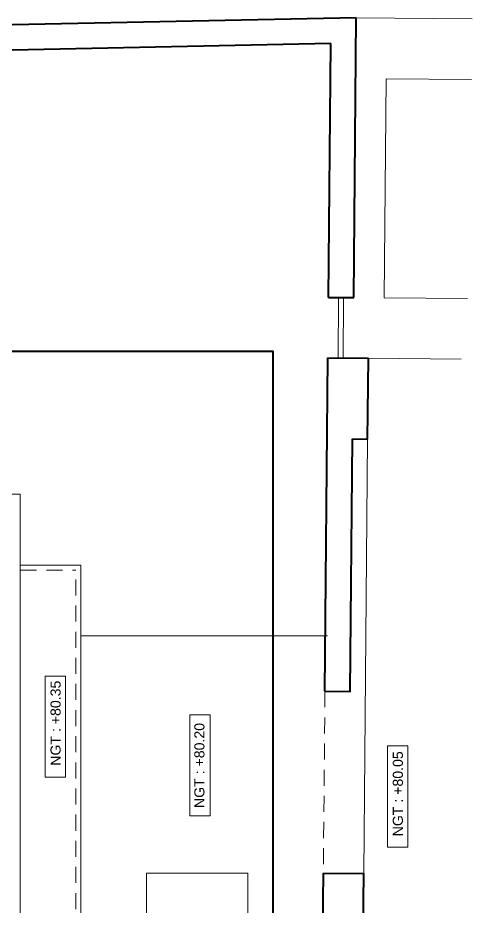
# Model space of a CAD drawing. Header units: millimetres. Extents: x 898 to 1196, y 229 to 443.
# Drawn here: x 1124.14 to 1128.63, y 408.66 to 417.47 of the extents above; entities that cross this region are included whole.
import ezdxf
from ezdxf.enums import TextEntityAlignment as Align

# ---------------------------------------------------------------- set-up
doc = ezdxf.new("R2010")
doc.units = ezdxf.units.MM
doc.linetypes.add('HIDDEN2', pattern=[4.7625, 3.175, -1.5875])
for name, color, linetype, lineweight in [('p allége', 1, 'Continuous', 20), ('p caché', 3, 'HIDDEN2', 20), ('p mur', 7, 'Continuous', 40), ('p symbole', 6, 'Continuous', 20), ('p texte', 7, 'Continuous', 15)]:
    doc.layers.add(name, color=color, linetype=linetype, lineweight=lineweight)
doc.styles.add('ARIAL', font='Arial.ttf', dxfattribs={"height": 0.1})

msp = doc.modelspace()

# ---------------------------------------------------------------- linework, layer by layer
at = {"layer": 'p allége'}
for p, q in [((1127.4871, 417.4659), (1128.6346, 417.4556)), ((1127.7624, 414.694), (1127.7817, 416.8632)), ((1127.7817, 416.8632), (1128.6292, 416.8557)), ((1127.3124, 414.698), (1127.3071, 414.098)), ((1127.3624, 414.6975), (1127.3571, 414.0976)), ((1127.7624, 414.694), (1128.5867, 414.6866)), ((1127.607, 414.0953), (1128.5268, 414.0871)), ((1127.5999, 413.2954), (1127.5616, 408.9955)), ((1123.5635, 412.7491), (1124.1635, 412.7491)), ((1124.1635, 407.9491), (1124.1635, 412.7491)), ((1124.1635, 412.0491), (1124.7635, 412.0491)), ((1124.7635, 407.2991), (1124.7635, 412.0491)), ((1124.7635, 411.3491), (1127.2013, 411.3491)), ((1125.4135, 407.4991), (1125.4135, 408.9991)), ((1125.4135, 408.9991), (1126.4135, 408.9991)), ((1126.4135, 407.4991), (1126.4135, 408.9991))]:
    msp.add_line(p, q, dxfattribs=at)
at = {"layer": 'p caché', "ltscale": 0.05}
for p, q in [((1124.1635, 411.9991), (1124.7135, 411.9991)), ((1124.7135, 407.3491), (1124.7135, 411.9991)), ((1127.1776, 410.799), (1127.1616, 408.9991))]:
    msp.add_line(p, q, dxfattribs=at)
at = {"layer": 'p mur'}
for p, q in [((1127.4871, 417.4666), (1103.1635, 416.9679)), ((1127.4624, 414.6966), (1127.4871, 417.4666)), ((1127.2348, 417.2114), (1103.4135, 416.723)), ((1127.2124, 414.6989), (1127.2348, 417.2114)), ((1127.2124, 414.6989), (1127.4624, 414.6966)), ((1127.1776, 410.799), (1127.2071, 414.0989)), ((1127.2071, 414.0989), (1127.607, 414.0953)), ((1127.5999, 413.2954), (1127.607, 414.0953)), ((1127.4276, 410.7968), (1127.4499, 413.2967)), ((1127.4499, 413.2967), (1127.5999, 413.2954)), ((1127.1776, 410.799), (1127.4276, 410.7968)), ((1127.1544, 408.1991), (1127.1616, 408.9991)), ((1127.1616, 408.9991), (1127.5616, 408.9955)), ((1127.5544, 408.1956), (1127.5616, 408.9955))]:
    msp.add_line(p, q, dxfattribs=at)
msp.add_lwpolyline([(1106.2475, 414.1656), (1126.663, 414.1656), (1126.663, 392.2192), (1106.2475, 392.2192)], close=True, dxfattribs=at)
msp.add_lwpolyline([(1127.1776, 410.799), (1127.4276, 410.7968), (1127.4499, 413.2967)], dxfattribs=at)
at = {"layer": 'p symbole'}
for points in [[(1124.4104, 409.9488), (1124.4104, 410.9488), (1124.6104, 410.9488), (1124.6104, 409.9488)], [(1125.8414, 409.5659), (1125.8414, 410.5659), (1126.0414, 410.5659), (1126.0414, 409.5659)], [(1127.7961, 409.2575), (1127.7961, 410.2575), (1127.9961, 410.2575), (1127.9961, 409.2575)]]:
    msp.add_lwpolyline(points, close=True, dxfattribs=at)

# ---------------------------------------------------------------- texts
at = {"layer": 'p texte', "style": 'ARIAL'}
for s, p in [('NGT : +80.35', (1124.5121, 410.4831)), ('NGT : +80.20', (1125.935, 410.0646)), ('NGT : +80.05', (1127.8989, 409.7842))]:
    msp.add_text(s, height=0.1, rotation=90, dxfattribs=at).set_placement(p, align=Align.MIDDLE)

doc.saveas('drawing.dxf')
